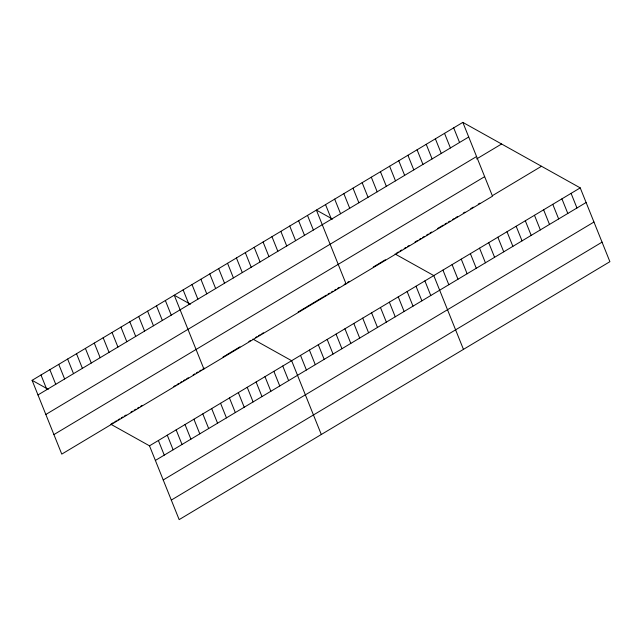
<?xml version="1.0" encoding="UTF-8"?>
<svg xmlns="http://www.w3.org/2000/svg" width="642" height="642" viewBox="0 0 642 642"><rect width="100%" height="100%" fill="white"/><g stroke="black" fill="none" stroke-linecap="round" stroke-linejoin="round"><path stroke-width="0.96" d="M462.842 122.381L492.502 196.179L61.768 454.119L32.1 380.321L462.842 122.381L580.232 187.881L609.9 261.679L179.158 519.619L149.498 445.821L110.753 424.21M37.974 394.942L468.716 137.003M45.831 414.475L476.565 156.536M476.613 158.951L501.579 144.001M53.912 434.594L484.654 176.654M111.564 423.72L113.177 422.757M114.79 421.786L116.411 420.823M118.024 419.852L119.637 418.889M121.258 417.918L122.871 416.955M124.484 415.984L126.097 415.021M130.944 412.116L132.565 411.145M134.178 410.182L135.791 409.211M137.404 408.248L139.025 407.277M140.638 406.314L142.251 405.343M173.749 386.484L175.362 385.513M176.983 384.55L178.596 383.579M180.209 382.616L181.83 381.645M183.443 380.682L185.056 379.711M186.67 378.748L188.291 377.777M193.138 374.88L194.751 373.909M196.364 372.938L197.977 371.975M199.598 371.004L201.211 370.041M202.824 369.07L204.445 368.107M223.015 356.984L225.438 355.532M226.249 355.05L235.132 349.73M235.935 349.24L239.98 346.824M248.863 341.504L250.476 340.541M255.323 337.636L256.936 336.665M258.549 335.702L260.171 334.731M261.784 333.768L263.397 332.797M298.129 312.004L305.391 307.654M306.202 307.165L315.086 301.844M315.896 301.363L323.167 297.013M323.969 296.524L326.393 295.079M328.006 294.108L329.627 293.145M331.24 292.174L332.853 291.203M334.474 290.24L336.087 289.269M337.7 288.306L339.313 287.335M344.16 284.438L345.773 283.467M347.394 282.504L349.007 281.533M373.235 267.024L377.271 264.608M378.082 264.127L385.352 259.769M396.708 252.972L398.369 251.977M400.038 250.974L401.699 249.979M404.195 248.486L405.856 247.491M407.526 246.496L409.187 245.493M415.013 242.01L417.509 240.509M419.178 239.514L420.839 238.519M422.5 237.524L424.169 236.529M426.665 235.028L428.326 234.033M429.988 233.038L431.657 232.043M437.483 228.552L439.979 227.059M440.805 226.562L443.309 225.069M444.97 224.066L446.631 223.071M448.301 222.076L449.962 221.081M452.458 219.588L454.127 218.585M455.788 217.59L457.449 216.595M463.275 213.104L464.936 212.109M470.763 208.626L473.258 207.125M478.258 204.14L479.919 203.145M492.398 195.666L541.495 166.27M149.498 445.821L580.232 187.881M155.372 460.442L586.114 202.503M163.22 479.967L593.962 222.028M171.31 500.086L602.052 242.146M332.532 219.091L316.386 210.086L346.054 283.876M395.047 253.967L433.783 275.578L463.452 349.376M190.385 304.212L174.247 295.208L203.907 368.998M252.9 339.088L291.637 360.7L321.305 434.498M32.1 380.321L48.238 389.333M571.083 193.362L576.957 207.984M561.927 198.843L567.809 213.465M552.778 204.325L558.652 218.946M543.622 209.806L549.496 224.427M534.465 215.287L540.347 229.908M525.317 220.768L531.191 235.389M516.16 226.249L522.042 240.87M507.011 231.73L512.886 246.351M497.855 237.211L503.737 251.833M453.685 127.862L459.56 142.484M488.706 242.692L494.581 257.314M444.529 133.343L450.411 147.965M479.55 248.173L485.424 262.795M435.38 138.824L441.255 153.446M470.393 253.654L476.276 268.276M426.224 144.306L432.106 158.927M461.245 259.135L467.119 273.757M417.075 149.795L422.95 164.408M452.088 264.616L457.971 279.238M407.919 155.276L413.801 169.889M442.94 270.097L448.814 284.719M398.77 160.757L404.645 175.37M389.614 166.238L395.488 180.851M424.9 280.899L430.774 295.521M380.457 171.719L386.34 186.332M416.016 286.22L421.89 300.841M371.309 177.2L377.183 191.814M407.132 291.54L413.007 306.162M362.152 182.681L368.035 197.295M398.249 296.861L404.123 311.482M353.004 188.162L358.878 202.776M389.365 302.181L395.239 316.803M343.847 193.643L349.721 208.265M380.481 307.502L386.356 322.123M334.691 199.124L340.573 213.746M371.598 312.823L377.472 327.444M325.542 204.605L331.416 219.227M362.714 318.143L368.588 332.765M353.83 323.464L359.705 338.085M307.502 215.407L313.384 230.021M344.947 328.784L350.821 343.398M298.618 220.728L304.501 235.341M336.063 334.105L341.937 348.718M289.735 226.04L295.617 240.662M327.179 339.417L333.054 354.039M280.851 231.361L286.725 245.982M318.296 344.738L324.17 359.36M271.967 236.681L277.842 251.303M309.404 350.059L315.286 364.68M263.084 242.002L268.958 256.623M300.52 355.379L306.403 370.001M254.2 247.322L260.074 261.944M245.316 252.643L251.191 267.265M282.753 366.02L288.635 380.642M236.433 257.964L242.307 272.585M273.869 371.341L279.752 385.962M227.549 263.284L233.423 277.906M264.986 376.661L270.868 391.283M218.665 268.605L224.54 283.226M256.102 381.982L261.984 396.604M209.782 273.925L215.656 288.547M247.218 387.303L253.1 401.924M200.898 279.246L206.772 293.867M238.334 392.623L244.217 407.245M192.014 284.567L197.888 299.188M229.451 397.944L235.325 412.565M183.13 289.887L189.005 304.501M220.567 403.264L226.441 417.878M211.683 408.585L217.558 423.198M165.363 300.52L171.237 315.142M202.8 413.897L208.674 428.519M156.479 305.841L162.354 320.462M193.916 419.218L199.79 433.84M147.596 311.161L153.47 325.783M185.032 424.539L190.907 439.16M138.704 316.482L144.586 331.103M176.149 429.859L182.023 444.481M129.82 321.803L135.703 336.424M167.265 435.18L173.139 449.801M120.937 327.123L126.819 341.745M158.381 440.5L164.256 455.122M112.053 332.444L117.935 347.065M103.169 337.764L109.052 352.386M94.286 343.085L100.168 357.706M85.402 348.405L91.284 363.027M76.518 353.726L82.401 368.347M67.635 359.047L73.517 373.668M58.751 364.367L64.633 378.981M49.867 369.688L55.742 384.301M40.984 375L46.858 389.622"/></g></svg>
